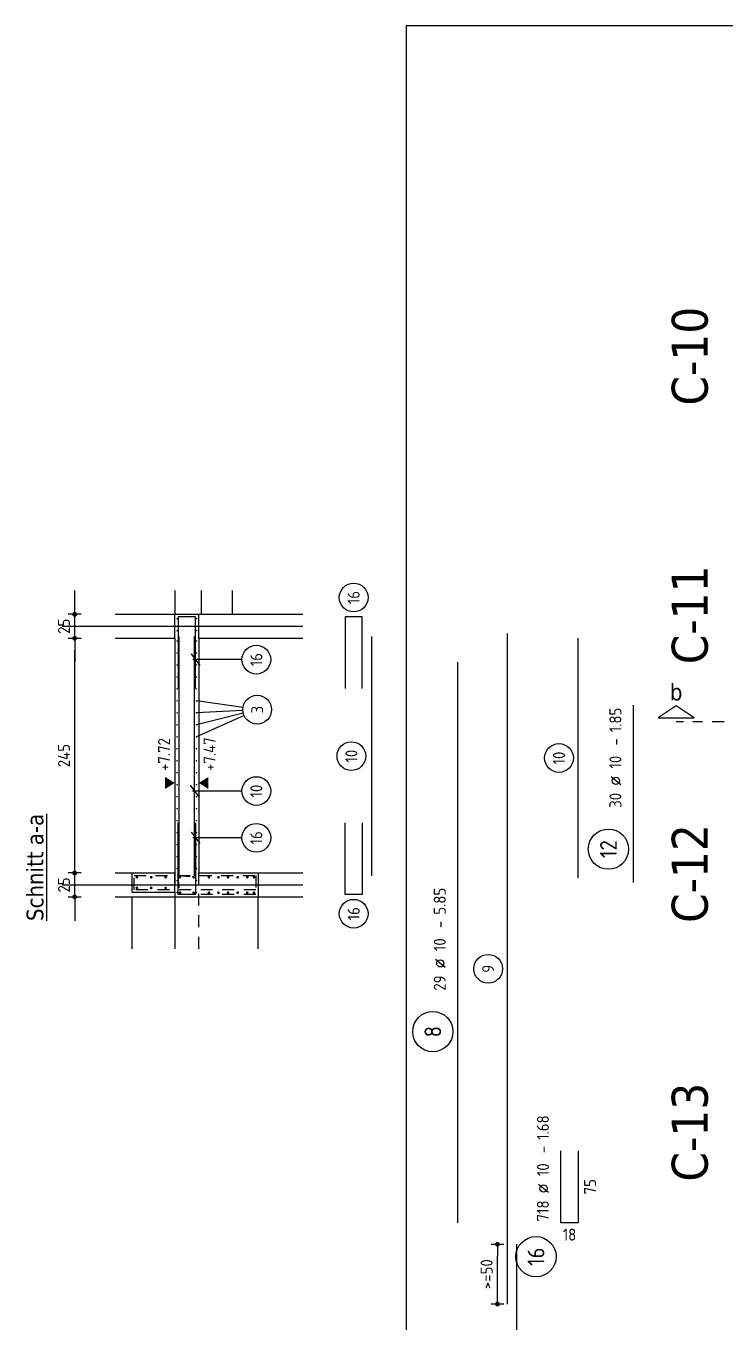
# Model space of a CAD drawing. Extents: x -3 to 123, y 0 to 106.
# Drawn here: x 11.66 to 18.96, y 50.07 to 63.6 of the extents above; entities that cross this region are included whole.
import ezdxf
from ezdxf.enums import TextEntityAlignment as Align

# ---------------------------------------------------------------- set-up
doc = ezdxf.new("R2010")
doc.units = 0
doc.header["$LTSCALE"] = 0.5
doc.header["$MEASUREMENT"] = 0
doc.header["$PDMODE"] = 2
for name, pattern in [('AUSGEZOGEN', [1000.01, 1000, 0.01]), ('DASHDOTSMALL', [1.05, 0.5, -0.25, 0.05, -0.25]), ('HIDDEN', [0.375, 0.25, -0.125]), ('STRICHPUNKT2', [0.55, 0.25, -0.125, 0.05, -0.125])]:
    doc.linetypes.add(name, pattern=pattern)
doc.layers.get('0').update_dxf_attribs({"linetype": 'CONTINUOUS'})
doc.layers.get('Defpoints').update_dxf_attribs({"linetype": 'CONTINUOUS'})
for name, color, linetype in [('ACHSEN', 7, 'CONTINUOUS'), ('AFU', 9, 'CONTINUOUS'), ('BETON', 7, 'CONTINUOUS'), ('Decke Lignatur', 21, 'CONTINUOUS'), ('HOLZ-ANS', 21, 'CONTINUOUS'), ('koten', 7, 'CONTINUOUS'), ('MASSE', 7, 'CONTINUOUS'), ('RND', 7, 'CONTINUOUS'), ('SCHNITTE', 7, 'CONTINUOUS'), ('TEXT', 7, 'CONTINUOUS'), ('VERDECKT', 7, 'CONTINUOUS')]:
    doc.layers.add(name, color=color, linetype=linetype)
doc.layers.add('ANSICHTSFENSTER', color=7, linetype='CONTINUOUS', plot=False)
doc.styles.add('HELV', font='tahoma.ttf')
doc.styles.get("Standard").update_dxf_attribs({"font": 'iso'})
doc.styles.add('TXT', font='isocp.shx')
doc.linetypes.add('AFU_50K', pattern='A,0.15,["/",Standard,S=0.2,R=0,X=-0.01,Y=-0.1],0.07,["/",Standard,S=0.2,R=0,X=-0.01,Y=-0.1],0.15', length=0.37)
doc.dimstyles.new('DOT_I', dxfattribs={"dimscale": 0.5, "dimtxt": 0.25, "dimasz": 0.25, "dimexe": 0.1, "dimexo": 0.3, "dimgap": 0.1, "dimtad": 1, "dimdec": 3, "dimzin": 3, "dimtxsty": 'TXT', "dimblk": 'DOT', "dimblk1": 'DOT', "dimblk2": 'DOT', "dimsah": 1, "dimcen": 0.1, "dimse1": 1, "dimse2": 1, "dimazin": 0, "dimtfac": 1, "dimtdec": 4, "dimtix": 1, "dimtmove": 2, "dimatfit": 3, "dimldrblk": 'DOT', "dimfxl": 0.7, "dimfxlon": 1, "dimtvp": 1, "dimtolj": 1, "dimtzin": 0, "dimarcsym": 0})

# ---------------------------------------------------------------- blocks, each defined once
blk = doc.blocks.new('Achsen EG')
at = {"layer": 'ACHSEN', "color": 6, "linetype": 'AUSGEZOGEN', "style": 'HELV'}
for s, p in [('C-10', (-4.815, -0.396)), ('C-11', (-4.815, -3.096)), ('C-12', (-4.815, -5.796)), ('C-13', (-4.815, -8.496))]:
    blk.add_text(s, height=0.375, rotation=90, dxfattribs=at).set_placement(p)
blk = doc.blocks.new('SCHN-2')
at = {"layer": 'SCHNITTE', "color": 6, "linetype": 'Continuous'}
blk.add_lwpolyline([(0.378, 0.088), (0, 0.34), (-0.378, 0.088)], close=True, dxfattribs=at)
at = {"layer": 'SCHNITTE', "color": 1, "linetype": 'DASHDOTSMALL', "style": 'HELV'}
blk.add_attdef('SCHN-2', text='', height=0.35, dxfattribs=at).set_placement((0, 0.45), align=Align.CENTER)
blk = doc.blocks.new('RND_AUSZ')
at = {"layer": 'RND', "color": 7, "linetype": 'Continuous'}
blk.add_line((1.341, 0.262), (1.509, 0.466), dxfattribs=at)
at = {"layer": 'RND', "color": 1, "linetype": 'Continuous'}
blk.add_circle((0, 0.52), 0.42, dxfattribs=at)
at = {"layer": 'RND', "color": 7, "linetype": 'Continuous'}
blk.add_circle((1.425, 0.364), 0.075, dxfattribs=at)
at = {"layer": 'RND', "color": 7, "linetype": 'Continuous', "style": 'TXT'}
blk.add_text('-', height=0.25, dxfattribs=at).set_placement((2.163, 0.25))
at = {"layer": 'RND', "color": 1, "linetype": 'Continuous', "style": 'TXT'}
blk.add_attdef('POS', text='', height=0.35, dxfattribs=at).set_placement((0, 0.52), align=Align.MIDDLE)
at = {"layer": 'RND', "color": 7, "linetype": 'Continuous', "style": 'TXT'}
for tag, p in [('WIEOFT', (-0.536, 0.25)), ('STK', (1.174, 0.25))]:
    blk.add_attdef(tag, text='', height=0.25, dxfattribs=at).set_placement(p, align=Align.RIGHT)
for tag, p in [('DS', (1.683, 0.25)), ('LANG', (2.441, 0.25)), ('TEXT', (3.669, 0.25))]:
    blk.add_attdef(tag, p, '', height=0.25, dxfattribs=at)
blk = doc.blocks.new('DOT')
at = {"color": 0, "linetype": 'ByBlock'}
for p, q in [((0, 0), (-1, 0)), ((0, 0.54), (0, -0.54))]:
    blk.add_line(p, q, dxfattribs=at)
at = {"color": 0, "linetype": 'ByBlock', "const_width": 0.2}
blk.add_lwpolyline([(-0.1, 0, 1), (0.1, 0, 1)], format="xyb", close=True, dxfattribs=at)
blk = doc.blocks.new('*D88')
at = {"layer": 'Defpoints', "color": 0, "linetype": 'AUSGEZOGEN', "transparency": 16777216}
for p in [(16.582, 50.887), (16.785, 50.887), (16.685, 50.262)]:
    blk.add_point(p, dxfattribs=at)
at = {"layer": 'RND', "color": 0, "linetype": 'AUSGEZOGEN', "lineweight": -2, "transparency": 16777216}
blk.add_line((16.582, 50.387), (16.582, 50.762), dxfattribs=at)
at = {"layer": 'RND', "color": 0, "linetype": 'AUSGEZOGEN', "lineweight": -2, "transparency": 16777216, "xscale": 0.125, "yscale": 0.125, "zscale": 0.125}
for p, rotation in [((16.582, 50.887), 90), ((16.582, 50.262), 270)]:
    blk.add_blockref('DOT', p, dxfattribs=dict(at, rotation=rotation))
at = {"layer": 'RND', "color": 0, "linetype": 'AUSGEZOGEN', "transparency": 16777216, "insert": (16.469, 50.575), "char_height": 0.125, "attachment_point": 5, "rotation": 90, "style": 'TXT'}
blk.add_mtext('\\A1;>=50', dxfattribs=at)
blk = doc.blocks.new('RND_HIN')
at = {"layer": 'RND', "color": 7, "linetype": 'Continuous'}
blk.add_circle((0, 0), 0.3, dxfattribs=at)
at = {"layer": 'RND', "color": 7, "linetype": 'Continuous', "style": 'TXT'}
blk.add_attdef('POSI', text='', height=0.25, dxfattribs=at).set_placement((0, 0), align=Align.MIDDLE)
blk = doc.blocks.new('lei_gre')
at = {"layer": 'RND', "color": 7, "linetype": 'Continuous'}
for p, q in [((-0.09, -0.12), (0.09, 0.12)), ((0, 0.15), (0, -0.15))]:
    blk.add_line(p, q, dxfattribs=at)
blk = doc.blocks.new('*D103')
at = {"layer": 'Defpoints', "color": 0, "linetype": 'AUSGEZOGEN', "transparency": 16777216}
for p in [(12.169, 57.212), (12.169, 57.212), (12.169, 54.762)]:
    blk.add_point(p, dxfattribs=at)
at = {"layer": 'MASSE', "color": 0, "linetype": 'AUSGEZOGEN', "lineweight": -2, "transparency": 16777216}
blk.add_line((12.169, 54.887), (12.169, 57.087), dxfattribs=at)
at = {"layer": 'MASSE', "color": 0, "linetype": 'AUSGEZOGEN', "lineweight": -2, "transparency": 16777216, "xscale": 0.125, "yscale": 0.125, "zscale": 0.125}
for p, rotation in [((12.169, 57.212), 90), ((12.169, 54.762), 270)]:
    blk.add_blockref('DOT', p, dxfattribs=dict(at, rotation=rotation))
at = {"layer": 'MASSE', "color": 0, "linetype": 'AUSGEZOGEN', "transparency": 16777216, "insert": (12.057, 55.987), "char_height": 0.125, "attachment_point": 5, "rotation": 90, "style": 'TXT'}
blk.add_mtext('\\A1;245', dxfattribs=at)
blk = doc.blocks.new('*D104')
at = {"layer": 'Defpoints', "color": 0, "linetype": 'AUSGEZOGEN', "transparency": 16777216}
for p in [(12.169, 57.462), (12.169, 57.462), (12.169, 57.212)]:
    blk.add_point(p, dxfattribs=at)
at = {"layer": 'MASSE', "color": 0, "linetype": 'AUSGEZOGEN', "lineweight": -2, "transparency": 16777216}
for p, q in [((12.169, 57.587), (12.169, 57.712)), ((12.169, 57.212), (12.169, 57.462)), ((12.169, 57.087), (12.169, 56.962))]:
    blk.add_line(p, q, dxfattribs=at)
at = {"layer": 'MASSE', "color": 0, "linetype": 'AUSGEZOGEN', "lineweight": -2, "transparency": 16777216, "xscale": 0.125, "yscale": 0.125, "zscale": 0.125}
for p, rotation in [((12.169, 57.462), 270), ((12.169, 57.212), 90)]:
    blk.add_blockref('DOT', p, dxfattribs=dict(at, rotation=rotation))
at = {"layer": 'MASSE', "color": 0, "linetype": 'AUSGEZOGEN', "transparency": 16777216, "insert": (12.057, 57.337), "char_height": 0.125, "attachment_point": 5, "rotation": 90, "style": 'TXT'}
blk.add_mtext('\\A1;25', dxfattribs=at)
blk = doc.blocks.new('*D105')
at = {"layer": 'Defpoints', "color": 0, "linetype": 'AUSGEZOGEN', "transparency": 16777216}
for p in [(12.169, 54.762), (12.169, 54.762), (12.169, 54.512)]:
    blk.add_point(p, dxfattribs=at)
at = {"layer": 'MASSE', "color": 0, "linetype": 'AUSGEZOGEN', "lineweight": -2, "transparency": 16777216}
for p, q in [((12.169, 54.887), (12.169, 55.012)), ((12.169, 54.512), (12.169, 54.762)), ((12.169, 54.387), (12.169, 54.262))]:
    blk.add_line(p, q, dxfattribs=at)
at = {"layer": 'MASSE', "color": 0, "linetype": 'AUSGEZOGEN', "lineweight": -2, "transparency": 16777216, "xscale": 0.125, "yscale": 0.125, "zscale": 0.125}
for p, rotation in [((12.169, 54.762), 270), ((12.169, 54.512), 90)]:
    blk.add_blockref('DOT', p, dxfattribs=dict(at, rotation=rotation))
at = {"layer": 'MASSE', "color": 0, "linetype": 'AUSGEZOGEN', "transparency": 16777216, "insert": (12.057, 54.637), "char_height": 0.125, "attachment_point": 5, "rotation": 90, "style": 'TXT'}
blk.add_mtext('\\A1;25', dxfattribs=at)
blk = doc.blocks.new('okrd_u')
at = {"layer": 'koten', "color": 7, "linetype": 'Continuous'}
blk.add_solid([(-0.125, -0.202), (0.125, -0.202), (0, 0)], dxfattribs=at)
at = {"layer": 'koten', "style": 'TXT'}
blk.add_attdef('OKRD', (0.25, -0.35), '', height=0.25, dxfattribs=at)
blk = doc.blocks.new('okrd_o')
at = {"layer": 'koten', "color": 7, "linetype": 'Continuous'}
blk.add_solid([(-0.125, 0.202), (0.125, 0.202), (0, 0)], dxfattribs=at)
at = {"layer": 'koten', "style": 'TXT'}
blk.add_attdef('OKRD', (0.25, 0.1), '', height=0.25, dxfattribs=at)

msp = doc.modelspace()

# ---------------------------------------------------------------- linework, layer by layer
at = {"layer": 'ACHSEN', "color": 140, "linetype": 'AUSGEZOGEN'}
for p, q in [((12.039, 57.337), (14.551, 57.337)), ((12.039, 54.637), (14.551, 54.637))]:
    msp.add_line(p, q, dxfattribs=at)
at = {"layer": 'AFU', "linetype": 'AFU_50K'}
for p, q in [((13.214, 57.212), (13.214, 57.462)), ((13.464, 57.212), (13.464, 57.462)), ((13.214, 54.562), (13.214, 54.762))]:
    msp.add_line(p, q, dxfattribs=at)
at = {"layer": 'ANSICHTSFENSTER', "color": 2, "linetype": 'AUSGEZOGEN'}
msp.add_lwpolyline([(15.629, 22.053), (84.8, 22.053), (84.8, 63.603), (15.629, 63.603)], close=True, dxfattribs=at)
at = {"layer": 'BETON', "color": 6, "linetype": 'AUSGEZOGEN'}
for p, q in [((12.593, 57.462), (14.551, 57.462)), ((12.593, 57.212), (13.214, 57.212)), ((13.214, 57.212), (13.214, 54.762)), ((13.464, 57.212), (13.464, 54.762)), ((13.464, 57.212), (14.551, 57.212)), ((12.764, 54.762), (12.764, 54.562)), ((12.764, 54.762), (13.214, 54.762)), ((13.464, 54.762), (14.084, 54.762)), ((14.084, 54.762), (14.084, 54.512)), ((12.764, 54.562), (13.214, 54.562)), ((13.214, 54.562), (13.214, 54.512)), ((13.214, 54.512), (14.084, 54.512))]:
    msp.add_line(p, q, dxfattribs=at)
at = {"layer": 'BETON', "linetype": 'Continuous'}
for p, q in [((12.593, 54.762), (12.764, 54.762)), ((14.084, 54.762), (14.551, 54.762)), ((12.593, 54.512), (13.214, 54.512)), ((12.764, 54.512), (12.764, 53.971)), ((13.214, 54.512), (13.214, 53.971)), ((14.084, 54.512), (14.551, 54.512)), ((14.084, 53.971), (14.084, 54.512))]:
    msp.add_line(p, q, dxfattribs=at)
at = {"layer": 'Decke Lignatur', "color": 1, "linetype": 'Continuous'}
msp.add_lwpolyline([(13.214, 57.71), (13.214, 57.462), (13.494, 57.462), (13.494, 57.71)], dxfattribs=at)
at = {"layer": 'HOLZ-ANS', "color": 9, "linetype": 'AUSGEZOGEN'}
msp.add_line((13.814, 57.71), (13.814, 57.462), dxfattribs=at)
at = {"layer": 'RND', "color": 102, "linetype": 'AUSGEZOGEN'}
for p, q in [((13.915, 56.989), (13.403, 56.989)), ((13.926, 56.488), (13.44, 56.558)), ((13.924, 56.459), (13.44, 56.433)), ((13.929, 56.43), (13.44, 56.308)), ((13.937, 56.406), (13.44, 56.183)), ((13.915, 55.617), (13.4, 55.617)), ((13.915, 55.129), (13.403, 55.129))]:
    msp.add_line(p, q, dxfattribs=at)
at = {"layer": 'RND', "color": 7, "linetype": 'AUSGEZOGEN', "const_width": 0.008}
for points in [[(13.238, 57.42, 1), (13.238, 57.412, 1)], [(13.44, 57.42, -1), (13.44, 57.412, -1)], [(13.238, 57.295, 1), (13.238, 57.287, 1)], [(13.44, 57.295, -1), (13.44, 57.287, -1)], [(13.238, 57.179, -1), (13.238, 57.187, -1)], [(13.44, 57.179, 1), (13.44, 57.187, 1)], [(13.238, 57.054, -1), (13.238, 57.062, -1)], [(13.44, 57.054, 1), (13.44, 57.062, 1)], [(13.238, 56.929, -1), (13.238, 56.937, -1)], [(13.44, 56.929, 1), (13.44, 56.937, 1)], [(13.238, 56.804, -1), (13.238, 56.812, -1)], [(13.238, 56.679, -1), (13.238, 56.687, -1)], [(13.44, 56.804, 1), (13.44, 56.812, 1)], [(13.44, 56.679, 1), (13.44, 56.687, 1)], [(13.238, 56.554, -1), (13.238, 56.562, -1)], [(13.44, 56.554, 1), (13.44, 56.562, 1)], [(13.238, 56.429, -1), (13.238, 56.437, -1)], [(13.44, 56.429, 1), (13.44, 56.437, 1)], [(13.238, 56.304, -1), (13.238, 56.312, -1)], [(13.44, 56.304, 1), (13.44, 56.312, 1)], [(13.238, 56.179, -1), (13.238, 56.187, -1)], [(13.44, 56.179, 1), (13.44, 56.187, 1)], [(13.238, 56.054, -1), (13.238, 56.062, -1)], [(13.44, 56.054, 1), (13.44, 56.062, 1)], [(13.238, 55.929, -1), (13.238, 55.937, -1)], [(13.44, 55.929, 1), (13.44, 55.937, 1)], [(13.238, 55.804, -1), (13.238, 55.812, -1)], [(13.44, 55.804, 1), (13.44, 55.812, 1)], [(13.238, 55.679, -1), (13.238, 55.687, -1)], [(13.44, 55.679, 1), (13.44, 55.687, 1)], [(13.238, 55.554, -1), (13.238, 55.562, -1)], [(13.44, 55.554, 1), (13.44, 55.562, 1)], [(13.238, 55.429, -1), (13.238, 55.437, -1)], [(13.44, 55.429, 1), (13.44, 55.437, 1)], [(13.238, 55.304, -1), (13.238, 55.312, -1)], [(13.44, 55.304, 1), (13.44, 55.312, 1)], [(13.238, 55.179, -1), (13.238, 55.187, -1)], [(13.238, 55.054, -1), (13.238, 55.062, -1)], [(13.44, 55.179, 1), (13.44, 55.187, 1)], [(13.44, 55.054, 1), (13.44, 55.062, 1)], [(13.238, 54.929, -1), (13.238, 54.937, -1)], [(13.44, 54.929, 1), (13.44, 54.937, 1)], [(13.238, 54.804, -1), (13.238, 54.812, -1)], [(13.44, 54.804, 1), (13.44, 54.812, 1)], [(13.238, 54.679, -1), (13.238, 54.687, -1)], [(13.44, 54.679, 1), (13.44, 54.687, 1)], [(13.238, 54.554, -1), (13.238, 54.562, -1)], [(13.44, 54.554, 1), (13.44, 54.562, 1)]]:
    msp.add_lwpolyline(points, format="xyb", close=True, dxfattribs=at)
at = {"layer": 'RND', "color": 1, "linetype": 'AUSGEZOGEN'}
for points in [[(13.429, 56.687), (13.429, 57.437), (13.249, 57.437), (13.249, 56.687)], [(15.171, 56.687), (15.171, 57.437), (14.991, 57.437), (14.991, 56.687)], [(13.259, 54.732), (13.259, 57.232)], [(13.419, 54.732), (13.419, 57.232)], [(15.271, 54.732), (15.271, 57.232)], [(16.685, 50.262), (16.685, 57.262)], [(17.424, 54.712), (17.424, 57.212)], [(16.167, 51.112), (16.167, 56.962)], [(18, 54.662), (18, 56.512)], [(13.429, 55.287), (13.429, 54.537), (13.249, 54.537), (13.249, 55.287)], [(15.171, 55.287), (15.171, 54.537), (14.991, 54.537), (14.991, 55.287)], [(17.424, 51.862), (17.424, 51.112), (17.244, 51.112), (17.244, 51.862)], [(16.785, 43.887), (16.785, 50.887)]]:
    msp.add_lwpolyline(points, dxfattribs=at)
at = {"layer": 'RND', "color": 3, "linetype": 'HIDDEN'}
for points in [[(14.059, 54.737), (14.059, 54.587), (12.789, 54.587), (12.789, 54.737), (13.689, 54.737)], [(13.26, 54.608), (13.249, 54.737), (14.059, 54.737), (14.059, 54.537), (13.249, 54.537), (13.249, 54.737), (13.379, 54.726)]]:
    msp.add_lwpolyline(points, dxfattribs=at)
at = {"layer": 'RND', "color": 3, "linetype": 'AUSGEZOGEN', "const_width": 0.014}
for points in [[(12.818, 54.725, 1), (12.818, 54.711, 1)], [(12.968, 54.725, 1), (12.968, 54.711, 1)], [(13.118, 54.725, 1), (13.118, 54.711, 1)], [(13.268, 54.725, 1), (13.268, 54.711, 1)], [(13.41, 54.725, -1), (13.41, 54.711, -1)], [(13.57, 54.725, -1), (13.57, 54.711, -1)], [(13.67, 54.725, -1), (13.67, 54.711, -1)], [(13.77, 54.725, -1), (13.77, 54.711, -1)], [(13.87, 54.725, -1), (13.87, 54.711, -1)], [(13.97, 54.725, -1), (13.97, 54.711, -1)], [(14.04, 54.725, -1), (14.04, 54.711, -1)], [(12.818, 54.599, -1), (12.818, 54.613, -1)], [(12.968, 54.599, -1), (12.968, 54.613, -1)], [(13.118, 54.599, -1), (13.118, 54.613, -1)], [(13.268, 54.549, -1), (13.268, 54.563, -1)], [(13.41, 54.549, 1), (13.41, 54.563, 1)], [(13.57, 54.549, 1), (13.57, 54.563, 1)], [(13.67, 54.549, 1), (13.67, 54.563, 1)], [(13.77, 54.549, 1), (13.77, 54.563, 1)], [(13.87, 54.549, 1), (13.87, 54.563, 1)], [(13.97, 54.549, 1), (13.97, 54.563, 1)], [(14.04, 54.549, 1), (14.04, 54.563, 1)]]:
    msp.add_lwpolyline(points, format="xyb", close=True, dxfattribs=at)
at = {"layer": 'SCHNITTE', "color": 6, "linetype": 'STRICHPUNKT2'}
msp.add_line((18.947, 56.338), (18.447, 56.338), dxfattribs=at)
at = {"layer": 'VERDECKT', "color": 7, "linetype": 'HIDDEN'}
for p, q in [((13.214, 54.762), (13.214, 54.562)), ((13.464, 53.971), (13.464, 54.762))]:
    msp.add_line(p, q, dxfattribs=at)

# ---------------------------------------------------------------- block references
at = {"layer": 'ACHSEN', "color": 140, "linetype": 'AUSGEZOGEN'}
msp.add_blockref('Achsen EG', (23.591, 60.037), dxfattribs=at)
msp.add_blockref('Achsen EG', (23.591, 60.037), dxfattribs=at)
at = {"layer": 'koten', "color": 7, "linetype": 'AUSGEZOGEN', "xscale": 0.5, "yscale": 0.5, "zscale": 0.5, "rotation": 90}
for name, p, values in [('okrd_o', (13.214, 55.702), {'OKRD': '+7.72'}), ('okrd_u', (13.464, 55.702), {'OKRD': '+7.47'})]:
    msp.add_blockref(name, p, dxfattribs=at).add_auto_attribs(values)
at = {"layer": 'RND', "color": 7, "linetype": 'AUSGEZOGEN', "xscale": 0.5, "yscale": 0.5, "zscale": 0.5, "rotation": 90}
for name, p, values in [('RND_HIN', (15.081, 57.637), {'POSI': '16'}), ('RND_HIN', (14.065, 56.989), {'POSI': '16'}), ('RND_HIN', (14.074, 56.467), {'POSI': '3'}), ('RND_HIN', (15.057, 55.982), {'POSI': '10'}), ('RND_HIN', (17.224, 55.962), {'POSI': '10'}), ('RND_HIN', (14.065, 55.617), {'POSI': '10'}), ('RND_HIN', (14.065, 55.129), {'POSI': '16'}), ('RND_AUSZ', (16.167, 53.106), {'POS': '8', 'STK': '29', 'DS': '10', 'LANG': '5.85'}), ('RND_HIN', (15.081, 54.337), {'POSI': '16'}), ('RND_HIN', (16.485, 53.762), {'POSI': '9'})]:
    msp.add_blockref(name, p, dxfattribs=at).add_auto_attribs(values)
at = {"layer": 'RND', "color": 7, "linetype": 'AUSGEZOGEN', "xscale": -0.5, "yscale": 0.5, "zscale": 0.5, "rotation": 180}
for p in [(13.429, 56.989), (13.419, 55.617), (13.429, 55.129)]:
    msp.add_blockref('lei_gre', p, dxfattribs=at)
at = {"layer": 'RND', "color": 1, "linetype": 'AUSGEZOGEN', "xscale": 0.5, "yscale": 0.5, "zscale": 0.5, "rotation": 90}
msp.add_blockref('RND_AUSZ', (18, 55.011), dxfattribs=at).add_auto_attribs({'POS': '12', 'STK': '30', 'DS': '10', 'LANG': '1.85'})
at = {"layer": 'RND', "color": 40, "linetype": 'AUSGEZOGEN', "xscale": 0.5, "yscale": 0.5, "zscale": 0.5, "rotation": 90}
msp.add_blockref('RND_AUSZ', (17.244, 50.757), dxfattribs=at).add_auto_attribs({'POS': '16', 'STK': '718', 'DS': '10', 'LANG': '1.68'})
at = {"layer": 'SCHNITTE', "color": 6, "linetype": 'STRICHPUNKT2', "xscale": 0.5, "yscale": 0.5, "zscale": 0.5}
msp.add_blockref('SCHN-2', (18.447, 56.338), dxfattribs=at).add_auto_attribs({'SCHN-2': 'b'})

# ---------------------------------------------------------------- texts
at = {"layer": 'RND', "color": 7, "linetype": 'AUSGEZOGEN', "style": 'TXT'}
msp.add_text('75', height=0.125, rotation=90, dxfattribs=at).set_placement((17.549, 51.487), align=Align.MIDDLE)
msp.add_text('18', height=0.125, dxfattribs=at).set_placement((17.334, 50.987), align=Align.MIDDLE)
at = {"layer": 'TEXT', "color": 1, "linetype": 'AUSGEZOGEN', "style": 'HELV'}
msp.add_text('%%USchnitt a-a', height=0.175, rotation=90, dxfattribs=at).set_placement((11.842, 54.261))

# ---------------------------------------------------------------- dimensions: what is measured, and where the dimension line sits
at = {"layer": 'MASSE', "color": 7, "linetype": 'AUSGEZOGEN'}
for base, p1, p2, picture, middle in [((12.169, 57.462), (12.169, 57.212), (12.169, 57.462), '*D104', (12.057, 57.337)), ((12.169, 57.212), (12.169, 54.762), (12.169, 57.212), '*D103', (12.057, 55.987)), ((12.169, 54.762), (12.169, 54.512), (12.169, 54.762), '*D105', (12.057, 54.637))]:
    dim = msp.add_linear_dim(base=base, p1=p1, p2=p2, angle=90, dimstyle='DOT_I', override={"dimdec": 0, "dimlfac": 100}, dxfattribs=at)
    dim.commit()
    dim.dimension.update_dxf_attribs({"geometry": picture, "text_midpoint": middle})
at = {"layer": 'RND', "color": 7, "linetype": 'AUSGEZOGEN'}
dim = msp.add_linear_dim(base=(16.582, 50.887), p1=(16.685, 50.262), p2=(16.785, 50.887), angle=90, text='>=50', dimstyle='DOT_I', override={"dimdec": 0, "dimlfac": 100}, dxfattribs=at)
dim.commit()
dim.dimension.update_dxf_attribs({"geometry": '*D88', "text_midpoint": (16.469, 50.575)})

doc.saveas('drawing.dxf')
